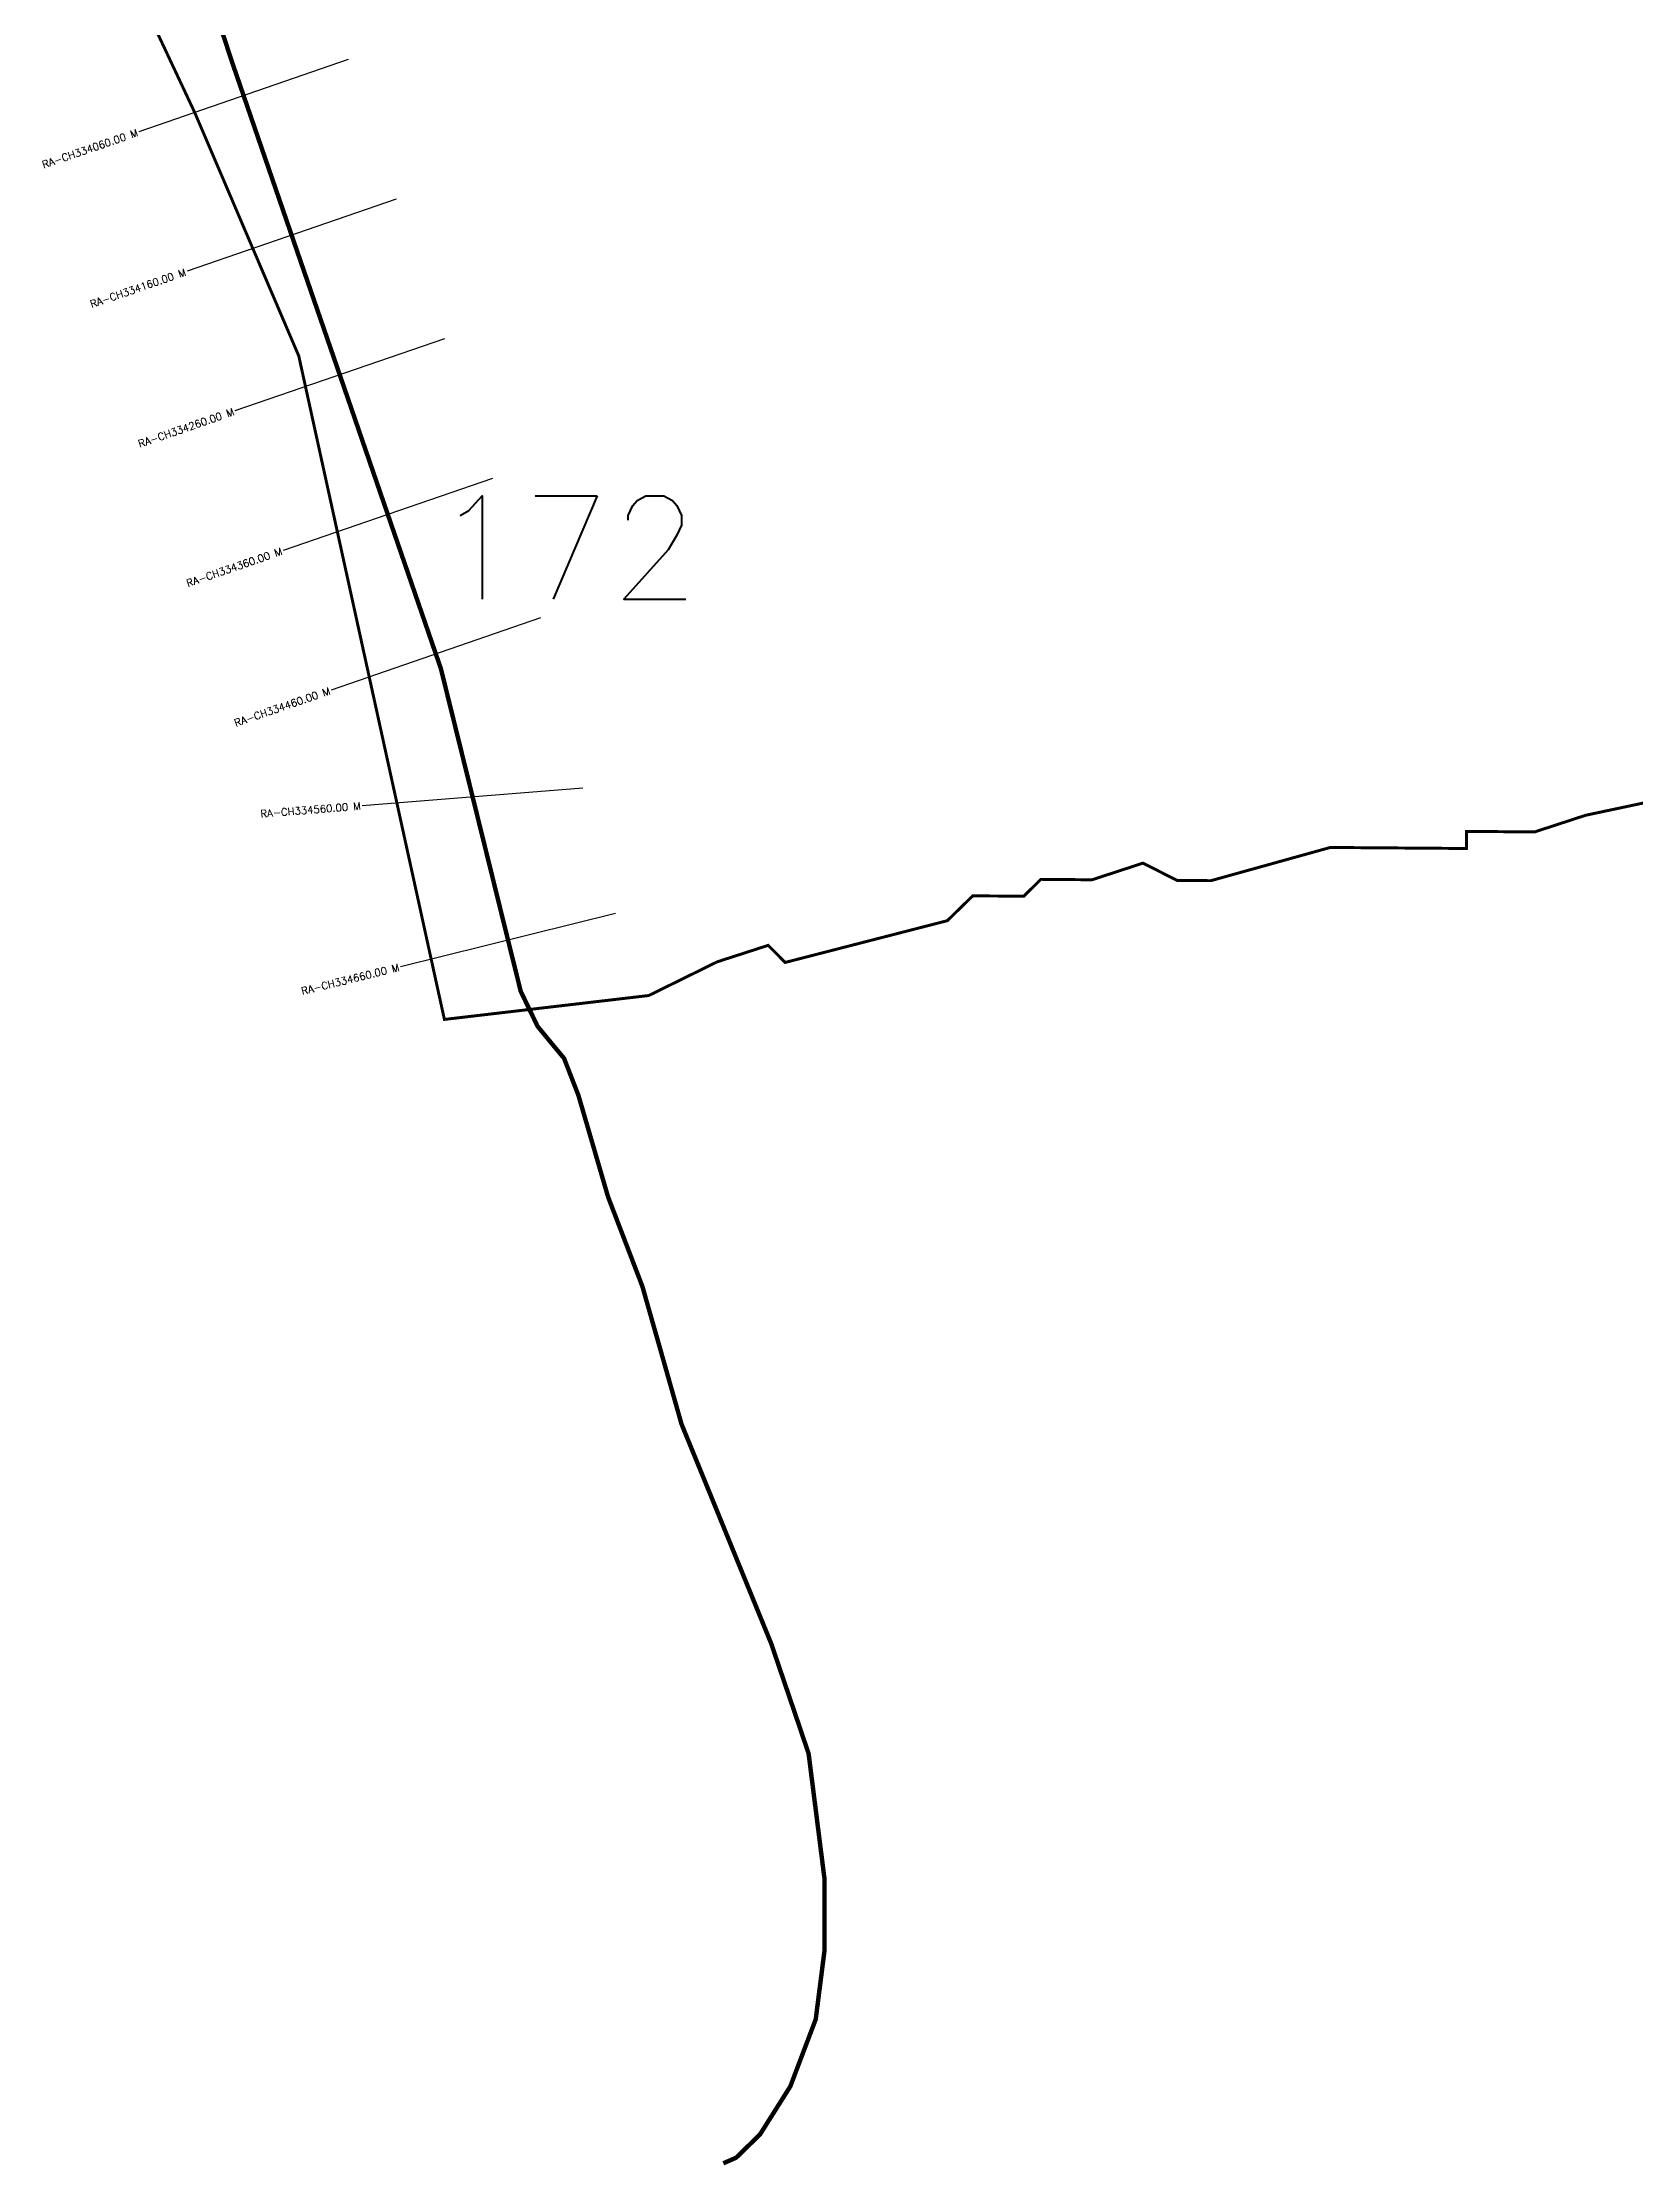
# Model space of a CAD drawing. Header units: metres. Extents: x 288707 to 293227, y 1990516 to 1993468.
# Drawn here: x 289888 to 290967, y 1990516 to 1991954 of the extents above; entities that cross this region are included whole.
import ezdxf
from ezdxf.enums import TextEntityAlignment as Align

# ---------------------------------------------------------------- set-up
doc = ezdxf.new("R2010")
doc.units = ezdxf.units.M
doc.header["$MEASUREMENT"] = 0
for name, color, linetype in [('CS', 134, 'Continuous'), ('CSMark', 6, 'Continuous'), ('NATURALLY PROTECTED', 3, 'Continuous')]:
    doc.layers.add(name, color=color, linetype=linetype)
doc.styles.get("Standard").update_dxf_attribs({"font": 'simplex.shx'})

msp = doc.modelspace()

# ---------------------------------------------------------------- linework, layer by layer
at = {"color": 6, "const_width": 2, "flags": 128}
msp.add_lwpolyline([(290993.8, 1991443.6), (290933.5, 1991430.8), (290898.9, 1991419.5), (290852.8, 1991419.9), (290852.7, 1991408.3), (290760.5, 1991409), (290679.6, 1991386.5), (290656.6, 1991386.7), (290633.6, 1991398.4), (290599, 1991387.1), (290564.4, 1991387.4), (290552.8, 1991376), (290518.2, 1991376.2), (290501, 1991359.4), (290391.1, 1991331.1), (290379.6, 1991342.7), (290345, 1991331.5), (290298.7, 1991308.7), (290160.2, 1991292.5), (290061.5, 1991742), (289991, 1991906.9), (289948, 1991998.5)], dxfattribs=at)
at = {"layer": 'CS'}
for p, q in [((290095, 1991942.7), (289953.2, 1991893.8)), ((290127.6, 1991848.1), (289985.8, 1991799.3)), ((290160.2, 1991753.6), (290018.3, 1991704.7)), ((290192.7, 1991659), (290050.9, 1991610.2)), ((290225.3, 1991564.5), (290083.5, 1991515.6)), ((290254, 1991449.2), (290104.5, 1991437.3)), ((290276.1, 1991364.2), (290130.5, 1991328.2))]:
    msp.add_line(p, q, dxfattribs=at)
at = {"layer": 'NATURALLY PROTECTED', "const_width": 3, "flags": 128}
msp.add_lwpolyline([(289962.6, 1992104.3), (290016.6, 1991940.2), (290062.2, 1991807.7), (290088.9, 1991730.3), (290121, 1991637), (290142.6, 1991574.3), (290157.8, 1991530.2), (290175.3, 1991459.5), (290203.1, 1991347.1), (290211.9, 1991311.6), (290223.3, 1991287.9), (290232.5, 1991276.7), (290241.3, 1991266.1), (290251, 1991241.1), (290271.1, 1991172.3), (290294.3, 1991111.8), (290306.5, 1991069), (290320.9, 1991018.3), (290337.4, 1990978), (290360.1, 1990922.4), (290381.6, 1990869.8), (290398.7, 1990819.6), (290407, 1990795.1), (290417.8, 1990709.9), (290417.8, 1990662), (290411.8, 1990615.1), (290394.6, 1990569.7), (290374.1, 1990537.2), (290357.9, 1990521.4), (290349.2, 1990517.6)], dxfattribs=at)

# ---------------------------------------------------------------- texts
at = {"insert": (290152.8, 1991647.3), "char_height": 70, "attachment_point": 1}
msp.add_mtext_dynamic_manual_height_columns('172', width=71.413, gutter_width=1, heights=[0], dxfattribs=at)
at = {"layer": 'CSMark'}
for s, rotation, p in [('RA-CH334060.00 M', 19.0049, (289952.3, 1991893.5)), ('RA-CH334160.00 M', 19.0049, (289984.8, 1991799)), ('RA-CH334260.00 M', 19.0049, (290017.4, 1991704.4)), ('RA-CH334360.00 M', 19.0049, (290050, 1991609.9)), ('RA-CH334460.00 M', 19.0049, (290082.5, 1991515.3)), ('RA-CH334560.00 M', 4.5532, (290103.5, 1991437.2)), ('RA-CH334660.00 M', 13.8945, (290129.5, 1991327.9))]:
    msp.add_text(s, height=5, rotation=rotation, dxfattribs=at).set_placement(p, align=Align.MIDDLE_RIGHT)

doc.saveas('drawing.dxf')
